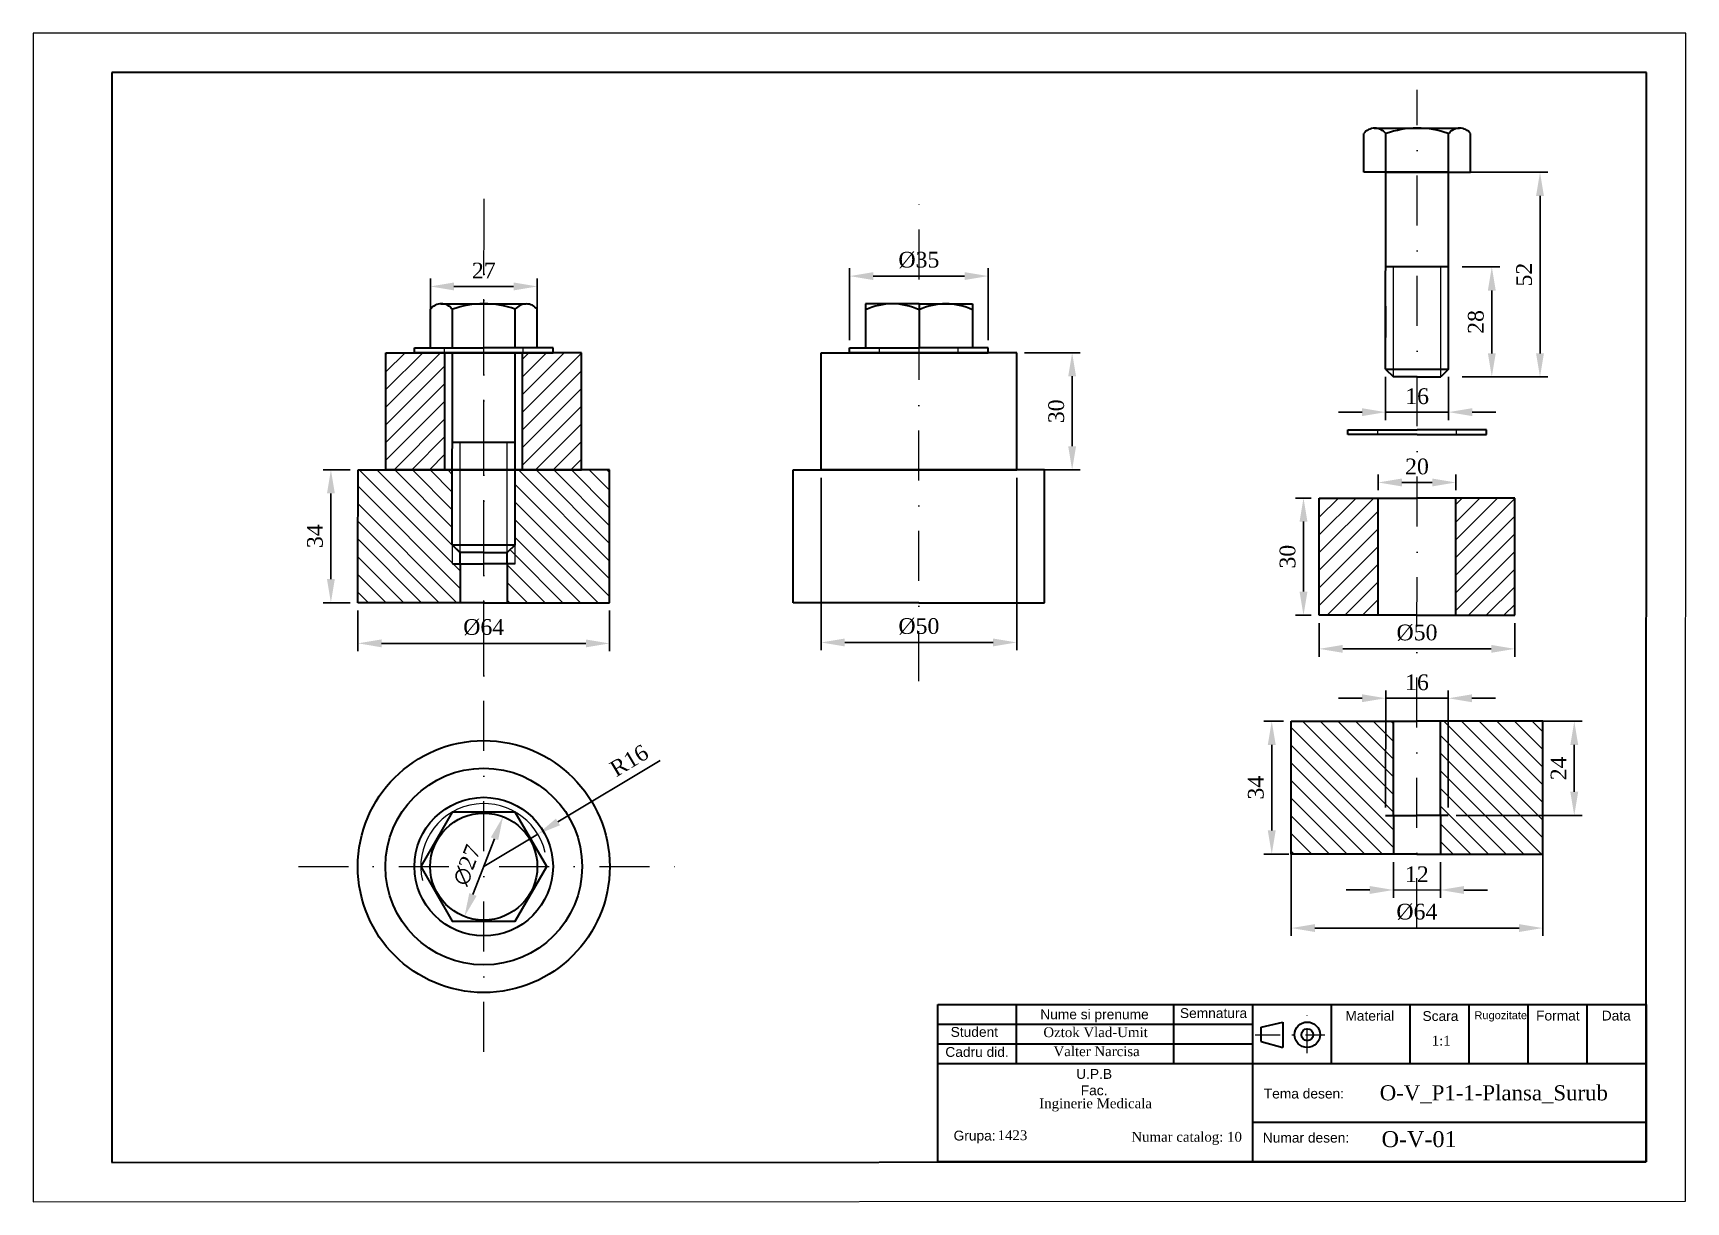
# Model space of a CAD drawing. Header units: millimetres. Extents: x 0 to 420, y 0 to 20454.
# Drawn here: x 0 to 420, y 0 to 297 of the extents above; entities outside this region: 1.
import ezdxf

# ---------------------------------------------------------------- set-up
doc = ezdxf.new("R2010")
doc.units = ezdxf.units.MM
doc.linetypes.add('DASHDOT', pattern=[25.4, 12.7, -6.35, 0, -6.35])
doc.linetypes.add('DASHDOT2', pattern=[12.7, 6.35, -3.175, 0, -3.175])
for name, color, linetype, lineweight in [('AXE', 1, 'DASHDOT', 15), ('Chenar', 250, 'Continuous', 30), ('Chenar-ext', 6, 'Continuous', 5), ('cote', 250, 'Continuous', 15), ('hasuri', 250, 'Continuous', 15), ('indicator', 250, 'Continuous', 30), ('Muchii Groase', 250, 'Continuous', 30), ('muchii subtiri', 250, 'Continuous', 15)]:
    doc.layers.add(name, color=color, linetype=linetype, lineweight=lineweight)
doc.styles.add('cotare', font='times.ttf')
doc.styles.get("Standard").update_dxf_attribs({"font": 'arial.ttf'})
doc.dimstyles.new('a3', dxfattribs={"dimscale": 2, "dimtxt": 2, "dimasz": 3, "dimexe": 1, "dimexo": 1, "dimgap": 1, "dimtad": 1, "dimdec": 0, "dimtxsty": 'cotare', "dimcen": -0.09, "dimadec": 0, "dimazin": 0, "dimtfac": 1, "dimtdec": 0, "dimtmove": 0, "dimatfit": 0, "dimfxl": 1, "dimarcsym": 0})

# ---------------------------------------------------------------- blocks, each defined once
blk = doc.blocks.new('*D1')
at = {"layer": 'cote', "color": 0, "linetype": 'Continuous', "lineweight": -2, "transparency": 16777216}
for p, q in [((319.7, 120.14), (319.7, 67.59)), ((383.6, 120.14), (383.6, 67.59)), ((325.7, 69.59), (377.6, 69.59))]:
    blk.add_line(p, q, dxfattribs=at)
at = {"layer": 'cote', "color": 0, "linetype": 'Continuous', "transparency": 16777216}
for points in [[(325.7, 70.59), (325.7, 68.59), (319.7, 69.59)], [(377.6, 70.59), (377.6, 68.59), (383.6, 69.59)]]:
    blk.add_solid(points, dxfattribs=at)
at = {"layer": 'Defpoints', "color": 0, "linetype": 'Continuous', "transparency": 16777216}
for p in [(319.7, 122.14), (383.6, 122.14), (383.6, 69.59)]:
    blk.add_point(p, dxfattribs=at)
at = {"layer": 'cote', "color": 0, "linetype": 'Continuous', "transparency": 16777216, "insert": (351.63, 73.68), "char_height": 4, "attachment_point": 5, "style": 'cotare'}
blk.add_mtext('%%C64', dxfattribs=at)
blk = doc.blocks.new('*D2')
at = {"layer": 'cote', "color": 0, "linetype": 'Continuous', "lineweight": -2, "transparency": 16777216}
for p, q in [((317.7, 122.14), (312.75, 122.14)), ((314.75, 116.14), (314.75, 94.38)), ((319.12, 88.38), (312.75, 88.38))]:
    blk.add_line(p, q, dxfattribs=at)
at = {"layer": 'cote', "color": 0, "linetype": 'Continuous', "transparency": 16777216}
for points in [[(313.75, 116.14), (315.75, 116.14), (314.75, 122.14)], [(313.75, 94.38), (315.75, 94.38), (314.75, 88.38)]]:
    blk.add_solid(points, dxfattribs=at)
at = {"layer": 'Defpoints', "color": 0, "linetype": 'Continuous', "transparency": 16777216}
for p in [(319.7, 122.14), (314.75, 88.38), (321.12, 88.38)]:
    blk.add_point(p, dxfattribs=at)
at = {"layer": 'cote', "color": 0, "linetype": 'Continuous', "transparency": 16777216, "insert": (310.72, 105.26), "char_height": 4, "attachment_point": 5, "rotation": 90, "style": 'cotare'}
blk.add_mtext('34', dxfattribs=at)
blk = doc.blocks.new('*D3')
at = {"layer": 'cote', "color": 0, "linetype": 'Continuous', "lineweight": -2, "transparency": 16777216}
for p, q in [((337.7, 127.99), (331.7, 128)), ((343.68, 100.22), (343.7, 129.99)), ((343.7, 127.99), (359.61, 127.98)), ((359.6, 100.22), (359.61, 129.98)), ((365.61, 127.98), (371.61, 127.98))]:
    blk.add_line(p, q, dxfattribs=at)
at = {"layer": 'cote', "color": 0, "linetype": 'Continuous', "transparency": 16777216}
for points in [[(337.7, 128.99), (337.7, 126.99), (343.7, 127.99)], [(365.61, 128.98), (365.61, 126.98), (359.61, 127.98)]]:
    blk.add_solid(points, dxfattribs=at)
at = {"layer": 'Defpoints', "color": 0, "linetype": 'Continuous', "transparency": 16777216}
for p in [(359.61, 127.98), (343.68, 98.22), (359.6, 98.22)]:
    blk.add_point(p, dxfattribs=at)
at = {"layer": 'cote', "color": 0, "linetype": 'Continuous', "transparency": 16777216, "insert": (351.65, 132.02), "char_height": 4, "attachment_point": 5, "rotation": 359.9758, "style": 'cotare'}
blk.add_mtext('16', dxfattribs=at)
blk = doc.blocks.new('*D4')
at = {"layer": 'cote', "color": 0, "linetype": 'Continuous', "lineweight": -2, "transparency": 16777216}
for p, q in [((345.67, 86.36), (345.67, 77.27)), ((357.6, 86.35), (357.59, 77.26)), ((339.67, 79.27), (333.67, 79.27)), ((345.67, 79.27), (357.59, 79.26)), ((363.59, 79.26), (369.59, 79.26))]:
    blk.add_line(p, q, dxfattribs=at)
at = {"layer": 'cote', "color": 0, "linetype": 'Continuous', "transparency": 16777216}
for points in [[(339.67, 80.27), (339.67, 78.27), (345.67, 79.27)], [(363.59, 80.26), (363.59, 78.26), (357.59, 79.26)]]:
    blk.add_solid(points, dxfattribs=at)
at = {"layer": 'Defpoints', "color": 0, "linetype": 'Continuous', "transparency": 16777216}
for p in [(345.68, 88.36), (357.6, 88.35), (357.59, 79.26)]:
    blk.add_point(p, dxfattribs=at)
at = {"layer": 'cote', "color": 0, "linetype": 'Continuous', "transparency": 16777216, "insert": (351.63, 83.27), "char_height": 4, "attachment_point": 5, "rotation": 359.9758, "style": 'cotare'}
blk.add_mtext('12', dxfattribs=at)
blk = doc.blocks.new('*D5')
at = {"layer": 'cote', "color": 0, "linetype": 'Continuous', "lineweight": -2, "transparency": 16777216}
for p, q in [((361.6, 122.12), (393.62, 122.12)), ((391.62, 104.22), (391.62, 116.12)), ((361.6, 98.22), (393.62, 98.22))]:
    blk.add_line(p, q, dxfattribs=at)
at = {"layer": 'cote', "color": 0, "linetype": 'Continuous', "transparency": 16777216}
for points in [[(390.62, 116.12), (392.62, 116.12), (391.62, 122.12)], [(390.62, 104.22), (392.62, 104.22), (391.62, 98.22)]]:
    blk.add_solid(points, dxfattribs=at)
at = {"layer": 'Defpoints', "color": 0, "linetype": 'Continuous', "transparency": 16777216}
for p in [(359.6, 122.12), (391.62, 122.12), (359.6, 98.22)]:
    blk.add_point(p, dxfattribs=at)
at = {"layer": 'cote', "color": 0, "linetype": 'Continuous', "transparency": 16777216, "insert": (387.62, 110.17), "char_height": 4, "attachment_point": 5, "rotation": 90, "style": 'cotare'}
blk.add_mtext('24', dxfattribs=at)
blk = doc.blocks.new('*D6')
at = {"layer": 'cote', "color": 0, "linetype": 'Continuous', "lineweight": -2, "transparency": 16777216}
for p, q in [((326.81, 147.07), (326.81, 138.53)), ((376.52, 147.07), (376.52, 138.53)), ((332.81, 140.53), (370.52, 140.53))]:
    blk.add_line(p, q, dxfattribs=at)
at = {"layer": 'cote', "color": 0, "linetype": 'Continuous', "transparency": 16777216}
for points in [[(332.81, 141.53), (332.81, 139.53), (326.81, 140.53)], [(370.52, 141.53), (370.52, 139.53), (376.52, 140.53)]]:
    blk.add_solid(points, dxfattribs=at)
at = {"layer": 'Defpoints', "color": 0, "linetype": 'Continuous', "transparency": 16777216}
for p in [(326.81, 149.07), (376.52, 149.07), (376.52, 140.53)]:
    blk.add_point(p, dxfattribs=at)
at = {"layer": 'cote', "color": 0, "linetype": 'Continuous', "transparency": 16777216, "insert": (351.66, 144.62), "char_height": 4, "attachment_point": 5, "style": 'cotare'}
blk.add_mtext('%%C50', dxfattribs=at)
blk = doc.blocks.new('*D7')
at = {"layer": 'cote', "color": 0, "linetype": 'Continuous', "lineweight": -2, "transparency": 16777216}
for p, q in [((324.81, 178.86), (320.82, 178.86)), ((322.82, 172.86), (322.82, 155.07)), ((324.81, 149.07), (320.82, 149.07))]:
    blk.add_line(p, q, dxfattribs=at)
at = {"layer": 'cote', "color": 0, "linetype": 'Continuous', "transparency": 16777216}
for points in [[(321.82, 172.86), (323.82, 172.86), (322.82, 178.86)], [(321.82, 155.07), (323.82, 155.07), (322.82, 149.07)]]:
    blk.add_solid(points, dxfattribs=at)
at = {"layer": 'Defpoints', "color": 0, "linetype": 'Continuous', "transparency": 16777216}
for p in [(326.81, 178.86), (322.82, 149.07), (326.81, 149.07)]:
    blk.add_point(p, dxfattribs=at)
at = {"layer": 'cote', "color": 0, "linetype": 'Continuous', "transparency": 16777216, "insert": (318.78, 163.96), "char_height": 4, "attachment_point": 5, "rotation": 90, "style": 'cotare'}
blk.add_mtext('30', dxfattribs=at)
blk = doc.blocks.new('*D8')
at = {"layer": 'cote', "color": 0, "linetype": 'Continuous', "lineweight": -2, "transparency": 16777216}
for p, q in [((341.81, 180.86), (341.81, 184.81)), ((361.52, 180.86), (361.52, 184.81)), ((347.81, 182.81), (355.52, 182.81))]:
    blk.add_line(p, q, dxfattribs=at)
at = {"layer": 'cote', "color": 0, "linetype": 'Continuous', "transparency": 16777216}
for points in [[(347.81, 183.81), (347.81, 181.81), (341.81, 182.81)], [(355.52, 183.81), (355.52, 181.81), (361.52, 182.81)]]:
    blk.add_solid(points, dxfattribs=at)
at = {"layer": 'Defpoints', "color": 0, "linetype": 'Continuous', "transparency": 16777216}
for p in [(361.52, 182.81), (341.81, 178.86), (361.52, 178.86)]:
    blk.add_point(p, dxfattribs=at)
at = {"layer": 'cote', "color": 0, "linetype": 'Continuous', "transparency": 16777216, "insert": (351.66, 186.85), "char_height": 4, "attachment_point": 5, "style": 'cotare'}
blk.add_mtext('20', dxfattribs=at)
blk = doc.blocks.new('*D9')
at = {"layer": 'cote', "color": 0, "linetype": 'Continuous', "lineweight": -2, "transparency": 16777216}
for p, q in [((343.69, 209.63), (343.69, 198.68)), ((359.69, 209.63), (359.69, 198.68)), ((337.69, 200.68), (331.69, 200.68)), ((343.69, 200.68), (359.69, 200.68)), ((365.69, 200.68), (371.69, 200.68))]:
    blk.add_line(p, q, dxfattribs=at)
at = {"layer": 'cote', "color": 0, "linetype": 'Continuous', "transparency": 16777216}
for points in [[(337.69, 201.68), (337.69, 199.68), (343.69, 200.68)], [(365.69, 201.68), (365.69, 199.68), (359.69, 200.68)]]:
    blk.add_solid(points, dxfattribs=at)
at = {"layer": 'Defpoints', "color": 0, "linetype": 'Continuous', "transparency": 16777216}
for p in [(343.69, 211.63), (359.69, 211.63), (359.69, 200.68)]:
    blk.add_point(p, dxfattribs=at)
at = {"layer": 'cote', "color": 0, "linetype": 'Continuous', "transparency": 16777216, "insert": (351.69, 204.71), "char_height": 4, "attachment_point": 5, "style": 'cotare'}
blk.add_mtext('16', dxfattribs=at)
blk = doc.blocks.new('*D12')
at = {"layer": 'cote', "color": 0, "linetype": 'Continuous', "lineweight": -2, "transparency": 16777216}
for p, q in [((363.1, 237.57), (372.67, 237.57)), ((370.67, 215.62), (370.67, 231.57)), ((363.1, 209.62), (372.67, 209.62))]:
    blk.add_line(p, q, dxfattribs=at)
at = {"layer": 'cote', "color": 0, "linetype": 'Continuous', "transparency": 16777216}
for points in [[(369.67, 231.57), (371.67, 231.57), (370.67, 237.57)], [(369.67, 215.62), (371.67, 215.62), (370.67, 209.62)]]:
    blk.add_solid(points, dxfattribs=at)
at = {"layer": 'Defpoints', "color": 0, "linetype": 'Continuous', "transparency": 16777216}
for p in [(361.1, 237.57), (370.67, 237.57), (361.1, 209.62)]:
    blk.add_point(p, dxfattribs=at)
at = {"layer": 'cote', "color": 0, "linetype": 'Continuous', "transparency": 16777216, "insert": (366.63, 223.6), "char_height": 4, "attachment_point": 5, "rotation": 90, "style": 'cotare'}
blk.add_mtext('28', dxfattribs=at)
blk = doc.blocks.new('*D13')
at = {"layer": 'cote', "color": 0, "linetype": 'Continuous', "lineweight": -2, "transparency": 16777216}
for p, q in [((361.69, 261.62), (384.92, 261.62)), ((382.92, 215.62), (382.92, 255.62)), ((363.1, 209.62), (384.92, 209.62))]:
    blk.add_line(p, q, dxfattribs=at)
at = {"layer": 'cote', "color": 0, "linetype": 'Continuous', "transparency": 16777216}
for points in [[(381.92, 255.62), (383.92, 255.62), (382.92, 261.62)], [(381.92, 215.62), (383.92, 215.62), (382.92, 209.62)]]:
    blk.add_solid(points, dxfattribs=at)
at = {"layer": 'Defpoints', "color": 0, "linetype": 'Continuous', "transparency": 16777216}
for p in [(359.69, 261.62), (382.92, 261.62), (361.1, 209.62)]:
    blk.add_point(p, dxfattribs=at)
at = {"layer": 'cote', "color": 0, "linetype": 'Continuous', "transparency": 16777216, "insert": (378.89, 235.62), "char_height": 4, "attachment_point": 5, "rotation": 90, "style": 'cotare'}
blk.add_mtext('52', dxfattribs=at)
blk = doc.blocks.new('*D15')
at = {"layer": 'cote', "color": 0, "lineweight": -2, "transparency": 16777216}
for p, q in [((82.55, 150.26), (82.55, 139.94)), ((146.47, 150.24), (146.47, 139.91)), ((88.55, 141.93), (140.47, 141.91))]:
    blk.add_line(p, q, dxfattribs=at)
at = {"layer": 'cote', "color": 0, "transparency": 16777216}
for points in [[(88.55, 142.93), (88.55, 140.93), (82.55, 141.94)], [(140.47, 142.91), (140.47, 140.91), (146.47, 141.91)]]:
    blk.add_solid(points, dxfattribs=at)
at = {"layer": 'Defpoints', "color": 0, "transparency": 16777216}
for p in [(82.55, 152.26), (146.47, 152.24), (146.47, 141.91)]:
    blk.add_point(p, dxfattribs=at)
at = {"layer": 'cote', "color": 0, "transparency": 16777216, "insert": (114.51, 146.01), "char_height": 4, "attachment_point": 5, "rotation": 359.9758, "style": 'cotare'}
blk.add_mtext('%%c64', dxfattribs=at)
blk = doc.blocks.new('*D16')
at = {"layer": 'cote', "color": 0, "lineweight": -2, "transparency": 16777216}
for p, q in [((200.24, 184), (200.24, 140.16)), ((249.95, 184), (249.95, 140.16)), ((206.24, 142.16), (243.95, 142.16))]:
    blk.add_line(p, q, dxfattribs=at)
at = {"layer": 'cote', "color": 0, "transparency": 16777216}
for points in [[(206.24, 143.16), (206.24, 141.16), (200.24, 142.16)], [(243.95, 143.16), (243.95, 141.16), (249.95, 142.16)]]:
    blk.add_solid(points, dxfattribs=at)
at = {"layer": 'Defpoints', "color": 0, "transparency": 16777216}
for p in [(200.24, 186), (249.95, 186), (249.95, 142.16)]:
    blk.add_point(p, dxfattribs=at)
at = {"layer": 'cote', "color": 0, "transparency": 16777216, "insert": (225.09, 146.25), "char_height": 4, "attachment_point": 5, "style": 'cotare'}
blk.add_mtext('%%c50', dxfattribs=at)
blk = doc.blocks.new('*D17')
at = {"layer": 'cote', "color": 0, "lineweight": -2, "transparency": 16777216}
for p, q in [((80.58, 186.03), (73.68, 186.03)), ((75.68, 180.03), (75.68, 158.26)), ((80.55, 152.26), (73.68, 152.26))]:
    blk.add_line(p, q, dxfattribs=at)
at = {"layer": 'cote', "color": 0, "transparency": 16777216}
for points in [[(74.68, 180.03), (76.68, 180.03), (75.68, 186.03)], [(74.68, 158.26), (76.68, 158.26), (75.68, 152.26)]]:
    blk.add_solid(points, dxfattribs=at)
at = {"layer": 'Defpoints', "color": 0, "transparency": 16777216}
for p in [(82.58, 186.03), (75.68, 152.26), (82.55, 152.26)]:
    blk.add_point(p, dxfattribs=at)
at = {"layer": 'cote', "color": 0, "transparency": 16777216, "insert": (71.64, 169.15), "char_height": 4, "attachment_point": 5, "rotation": 90, "style": 'cotare'}
blk.add_mtext('34', dxfattribs=at)
blk = doc.blocks.new('*D18')
at = {"layer": 'cote', "color": 0, "lineweight": -2, "transparency": 16777216}
for p, q in [((251.95, 215.79), (266.03, 215.79)), ((264.03, 209.79), (264.03, 192)), ((251.95, 186), (266.03, 186))]:
    blk.add_line(p, q, dxfattribs=at)
at = {"layer": 'cote', "color": 0, "transparency": 16777216}
for points in [[(263.03, 209.79), (265.03, 209.79), (264.03, 215.79)], [(263.03, 192), (265.03, 192), (264.03, 186)]]:
    blk.add_solid(points, dxfattribs=at)
at = {"layer": 'Defpoints', "color": 0, "transparency": 16777216}
for p in [(249.95, 215.79), (249.95, 186), (264.03, 186)]:
    blk.add_point(p, dxfattribs=at)
at = {"layer": 'cote', "color": 0, "transparency": 16777216, "insert": (260, 200.9), "char_height": 4, "attachment_point": 5, "rotation": 90, "style": 'cotare'}
blk.add_mtext('30', dxfattribs=at)
blk = doc.blocks.new('*D19')
at = {"layer": 'cote', "color": 0, "lineweight": -2, "transparency": 16777216}
for p, q in [((100.95, 224.57), (100.95, 234.62)), ((106.95, 232.62), (122.11, 232.62)), ((128.11, 224.57), (128.11, 234.62))]:
    blk.add_line(p, q, dxfattribs=at)
at = {"layer": 'cote', "color": 0, "transparency": 16777216}
for points in [[(106.95, 233.62), (106.95, 231.62), (100.95, 232.62)], [(122.11, 233.62), (122.11, 231.62), (128.11, 232.62)]]:
    blk.add_solid(points, dxfattribs=at)
at = {"layer": 'Defpoints', "color": 0, "transparency": 16777216}
for p in [(128.11, 232.62), (100.95, 222.57), (128.11, 222.57)]:
    blk.add_point(p, dxfattribs=at)
at = {"layer": 'cote', "color": 0, "transparency": 16777216, "insert": (114.53, 236.66), "char_height": 4, "attachment_point": 5, "style": 'cotare'}
blk.add_mtext('27', dxfattribs=at)
blk = doc.blocks.new('*D21')
at = {"layer": 'cote', "color": 0, "lineweight": -2, "transparency": 16777216}
for p, q in [((207.49, 219), (207.49, 237.25)), ((213.49, 235.25), (236.69, 235.25)), ((242.69, 219), (242.69, 237.25))]:
    blk.add_line(p, q, dxfattribs=at)
at = {"layer": 'cote', "color": 0, "transparency": 16777216}
for points in [[(213.49, 236.25), (213.49, 234.25), (207.49, 235.25)], [(236.69, 236.25), (236.69, 234.25), (242.69, 235.25)]]:
    blk.add_solid(points, dxfattribs=at)
at = {"layer": 'Defpoints', "color": 0, "transparency": 16777216}
for p in [(242.69, 235.25), (207.49, 217), (242.69, 217)]:
    blk.add_point(p, dxfattribs=at)
at = {"layer": 'cote', "color": 0, "transparency": 16777216, "insert": (225.09, 239.34), "char_height": 4, "attachment_point": 5, "style": 'cotare'}
blk.add_mtext('%%C35', dxfattribs=at)
blk = doc.blocks.new('*D22')
at = {"layer": 'cote', "color": 0, "lineweight": -2, "transparency": 16777216}
blk.add_line((117.26, 92.3), (111.78, 78.12), dxfattribs=at)
at = {"layer": 'cote', "color": 0, "transparency": 16777216}
for points in [[(116.33, 92.66), (118.19, 91.94), (119.42, 97.9)], [(110.85, 78.48), (112.71, 77.76), (109.62, 72.53)]]:
    blk.add_solid(points, dxfattribs=at)
at = {"layer": 'Defpoints', "color": 0, "transparency": 16777216}
for p in [(119.42, 97.9), (109.62, 72.53)]:
    blk.add_point(p, dxfattribs=at)
at = {"layer": 'cote', "color": 0, "transparency": 16777216, "insert": (110.28, 85.57), "char_height": 4, "attachment_point": 5, "rotation": 68.8673, "style": 'cotare'}
blk.add_mtext('∅27', dxfattribs=at)
blk = doc.blocks.new('*D23')
at = {"layer": 'cote', "color": 0, "lineweight": -2, "transparency": 16777216}
for p, q in [((133.37, 96.55), (159.34, 112.18)), ((114.52, 85.21), (128.23, 93.46))]:
    blk.add_line(p, q, dxfattribs=at)
at = {"layer": 'cote', "color": 0, "transparency": 16777216}
blk.add_solid([(132.86, 97.41), (133.89, 95.7), (128.23, 93.46)], dxfattribs=at)
at = {"layer": 'Defpoints', "color": 0, "transparency": 16777216}
for p in [(128.23, 93.46), (114.52, 85.21)]:
    blk.add_point(p, dxfattribs=at)
at = {"layer": 'cote', "color": 0, "transparency": 16777216, "insert": (151.47, 112.15), "char_height": 4, "attachment_point": 5, "rotation": 31.0327, "style": 'cotare'}
blk.add_mtext('R16', dxfattribs=at)

msp = doc.modelspace()

# ---------------------------------------------------------------- hatches: boundary and pattern name
at = {"layer": 'hasuri', "linetype": 'Continuous'}
h = msp.add_hatch(dxfattribs=at)
h.set_pattern_fill('ANSI31', color=256)
h.set_pattern_definition([(45, (-250.4185, 36.9332), (-2.245064, 2.245064), [])])
h.paths.add_polyline_path([(104.67, 215.79), (89.67, 215.79), (89.67, 186), (104.67, 186)])
h.paths.add_polyline_path([(139.38, 215.79), (124.38, 215.79), (124.38, 186), (139.38, 186)])
h = msp.add_hatch(dxfattribs=at)
h.set_pattern_fill('ANSI31', color=256, angle=90)
h.set_pattern_definition([(135, (12.022, 14.4192), (-2.245064, -2.245064), [])])
h.paths.add_polyline_path([(106.56, 166.95), (106.51, 167), (106.52, 167), (106.53, 182.99), (106.53, 186), (89.67, 186), (82.58, 186.03), (82.56, 162.13), (82.55, 152.26), (108.55, 152.24), (108.56, 162.11), (106.56, 162.11)])
h.paths.add_polyline_path([(146.47, 162.1), (146.47, 186), (122.51, 186), (122.51, 166.99), (122.47, 162.1), (120.47, 162.1), (120.47, 152.24), (146.47, 152.24)])
h.paths.add_polyline_path([(122.47, 166.95), (120.47, 164.95), (120.47, 162.1), (122.47, 162.1)])
h.paths.add_polyline_path([(108.56, 164.99), (108.51, 164.99), (106.56, 166.95), (106.56, 162.11), (108.56, 162.11)])
h = msp.add_hatch(dxfattribs=at)
h.set_pattern_fill('ANSI31', color=256)
h.set_pattern_definition([(45, (-13.284, 0), (-2.245064, 2.245064), [])])
h.paths.add_polyline_path([(341.81, 178.86), (326.81, 178.86), (326.81, 149.07), (341.81, 149.07)])
h.paths.add_polyline_path([(376.52, 178.86), (361.52, 178.86), (361.52, 149.07), (376.52, 149.07)])
h = msp.add_hatch(dxfattribs=at)
h.set_pattern_fill('ANSI31', color=256, angle=90)
h.set_pattern_definition([(135, (-13.284, 0), (-2.245064, -2.245064), [])])
h.paths.add_polyline_path([(319.68, 98.24), (319.68, 88.38), (345.68, 88.36), (345.68, 98.22), (345.7, 122.12), (319.7, 122.14)])
h.paths.add_polyline_path([(383.6, 122.12), (357.6, 122.12), (357.6, 98.22), (357.6, 88.35), (383.6, 88.35), (383.6, 98.22)])

# ---------------------------------------------------------------- linework, layer by layer
at = {"layer": 'AXE'}
for p, q in [((351.63, 69.59), (351.71, 282.59)), ((114.51, 133.48), (114.59, 256.42)), ((114.51, 38.15), (114.59, 256.42)), ((225.07, 132.35), (225.15, 253.94))]:
    msp.add_line(p, q, dxfattribs=at)
at = {"layer": 'AXE', "color": 1}
msp.add_line((67.41, 85.21), (164.95, 85.21), dxfattribs=at)
at = {"layer": 'Chenar', "linetype": 'Continuous'}
for p, q in [((410, 297), (410, 297)), ((20, 287), (20, 10.01)), ((410, 287), (20, 287)), ((409.91, 10.18), (410, 287)), ((420, 287), (420, 287)), ((229.91, 10.18), (229.91, 50.18)), ((229.91, 50.18), (409.91, 50.18)), ((249.91, 35.18), (249.91, 50.18)), ((289.91, 35.18), (289.91, 50.18)), ((309.91, 10.18), (309.91, 50.18)), ((329.91, 35.18), (329.91, 50.18)), ((349.91, 35.18), (349.91, 50.18)), ((364.91, 35.18), (364.91, 50.18)), ((379.91, 35.18), (379.91, 50.18)), ((394.91, 35.18), (394.91, 50.18)), ((409.91, 50.18), (409.91, 10.18)), ((229.91, 45.18), (309.91, 45.18)), ((229.91, 40.18), (309.91, 40.18)), ((229.91, 35.18), (409.91, 35.18)), ((409.91, 20.18), (309.91, 20.18)), ((0, 10), (0, 10)), ((20, 10.01), (409.91, 10.18)), ((409.91, 10.18), (229.91, 10.18)), ((20, 0.01), (20, 0))]:
    msp.add_line(p, q, dxfattribs=at)
at = {"layer": 'Chenar-ext', "linetype": 'Continuous'}
for p, q in [((420, 297), (0, 297)), ((0, 297), (0, 0)), ((419.91, 0.18), (420, 297)), ((0, 0), (419.91, 0.18))]:
    msp.add_line(p, q, dxfattribs=at)
at = {"layer": 'indicator', "linetype": 'Continuous'}
for p, q in [((229.91, 10.18), (229.91, 50.18)), ((229.91, 50.18), (409.91, 50.18)), ((309.91, 10.18), (309.91, 50.18)), ((409.91, 50.18), (409.91, 10.18)), ((312.08, 44.42), (317.56, 45.72)), ((312.08, 40.73), (312.08, 44.42)), ((317.56, 45.72), (317.56, 39.24)), ((312.08, 40.73), (317.56, 39.24)), ((229.91, 35.18), (409.91, 35.18)), ((409.91, 20.18), (309.91, 20.18)), ((409.91, 10.18), (229.91, 10.18))]:
    msp.add_line(p, q, dxfattribs=at)
at = {"layer": 'indicator', "linetype": 'Continuous', "lineweight": 20}
for p, q in [((249.91, 35.18), (249.91, 50.18)), ((289.91, 35.18), (289.91, 50.18)), ((329.91, 35.18), (329.91, 50.18)), ((349.91, 35.18), (349.91, 50.18)), ((364.91, 35.18), (364.91, 50.18)), ((379.91, 35.18), (379.91, 50.18)), ((394.91, 35.18), (394.91, 50.18)), ((229.91, 45.18), (309.91, 45.18)), ((229.91, 40.18), (309.91, 40.18))]:
    msp.add_line(p, q, dxfattribs=at)
at = {"layer": 'indicator', "color": 1, "linetype": 'DASHDOT2', "lineweight": 5}
for p, q in [((323.78, 37.84), (323.78, 48.45)), ((310.54, 42.48), (328.27, 42.48))]:
    msp.add_line(p, q, dxfattribs=at)
at = {"layer": 'indicator', "linetype": 'Continuous'}
for radius in [3.24, 1.51]:
    msp.add_circle((323.78, 42.48), radius, dxfattribs=at)
at = {"layer": 'Muchii Groase', "linetype": 'Continuous'}
for p, q in [((338.12, 261.63), (338.13, 271.45)), ((340.93, 272.83), (343.72, 272.83)), ((343.72, 261.63), (343.72, 271.45)), ((359.69, 272.82), (362.49, 272.82)), ((359.69, 261.62), (359.69, 271.46)), ((365.29, 261.62), (365.29, 271.46)), ((351.72, 261.62), (338.12, 261.63)), ((343.69, 211.63), (343.72, 261.63)), ((343.72, 261.63), (351.72, 261.62)), ((359.69, 261.62), (351.69, 261.62)), ((351.69, 261.62), (365.29, 261.62)), ((359.69, 211.62), (359.69, 261.62)), ((359.69, 237.62), (343.71, 237.63)), ((343.69, 211.63), (343.7, 227.63)), ((359.69, 211.62), (359.69, 227.62)), ((89.67, 186), (89.67, 215.79)), ((89.67, 215.79), (114.53, 215.79)), ((96.93, 215.8), (96.93, 217)), ((96.93, 217), (114.53, 216.99)), ((114.53, 215.79), (96.93, 215.8)), ((104.67, 186), (104.67, 215.79)), ((132.13, 216.99), (114.53, 216.99)), ((139.38, 215.79), (114.53, 215.79)), ((114.53, 215.79), (132.13, 215.79)), ((124.38, 186), (124.38, 215.79)), ((132.13, 215.79), (132.13, 216.99)), ((139.38, 186), (139.38, 215.79)), ((200.24, 186), (200.24, 215.79)), ((200.24, 215.79), (225.09, 215.79)), ((207.49, 215.8), (207.49, 217)), ((207.49, 217), (225.09, 216.99)), ((225.09, 215.79), (207.49, 215.8)), ((242.69, 216.99), (225.09, 216.99)), ((249.95, 215.79), (225.09, 215.79)), ((225.09, 215.79), (242.69, 215.79)), ((242.69, 215.79), (242.69, 216.99)), ((249.95, 186), (249.95, 215.79)), ((343.69, 211.63), (359.69, 211.62)), ((343.69, 211.63), (345.69, 209.63)), ((359.69, 211.62), (357.69, 209.62)), ((351.69, 209.62), (345.69, 209.63)), ((351.69, 209.62), (357.69, 209.62)), ((334.08, 195), (334.08, 196.2)), ((334.08, 196.2), (351.68, 196.18)), ((351.68, 194.98), (334.08, 195)), ((369.28, 196.18), (351.68, 196.18)), ((351.68, 194.98), (369.28, 194.98)), ((369.28, 194.98), (369.28, 196.18)), ((82.56, 162.13), (82.58, 186.03)), ((82.58, 186.03), (114.53, 186)), ((114.53, 186), (89.67, 186)), ((108.58, 186), (108.58, 186.01)), ((146.47, 186), (114.53, 186)), ((114.53, 186), (139.38, 186)), ((146.47, 162.1), (146.47, 186)), ((193.13, 162.13), (193.15, 186.03)), ((193.15, 186.03), (225.09, 186)), ((225.09, 186), (200.24, 186)), ((219.15, 186), (219.15, 186.01)), ((257.04, 186), (225.09, 186)), ((225.09, 186), (249.95, 186)), ((257.04, 162.1), (257.04, 186)), ((326.81, 149.07), (326.81, 178.86)), ((326.81, 178.86), (351.66, 178.86)), ((341.81, 149.07), (341.81, 178.86)), ((376.52, 178.86), (351.66, 178.86)), ((361.52, 149.07), (361.52, 178.86)), ((376.52, 149.07), (376.52, 178.86)), ((108.56, 162.11), (108.56, 164.99)), ((120.47, 162.1), (120.47, 164.99)), ((82.55, 152.26), (82.56, 162.13)), ((106.56, 162.11), (114.52, 162.1)), ((108.56, 162.11), (108.55, 152.24)), ((122.47, 162.1), (114.52, 162.1)), ((120.47, 162.1), (120.47, 152.24)), ((146.47, 152.24), (146.47, 162.1)), ((193.12, 152.26), (193.13, 162.13)), ((257.04, 152.24), (257.04, 162.1)), ((114.51, 152.24), (82.55, 152.26)), ((114.51, 152.24), (146.47, 152.24)), ((225.08, 152.24), (193.12, 152.26)), ((225.08, 152.24), (257.04, 152.24)), ((351.66, 149.07), (326.81, 149.07)), ((351.66, 149.07), (376.52, 149.07)), ((319.68, 98.24), (319.7, 122.14)), ((319.7, 122.14), (351.65, 122.12)), ((345.68, 98.22), (345.7, 122.12)), ((383.6, 122.12), (351.65, 122.12)), ((357.6, 98.22), (357.6, 122.12)), ((383.6, 98.22), (383.6, 122.12)), ((319.68, 88.38), (319.68, 98.24)), ((343.68, 98.22), (351.64, 98.22)), ((345.68, 98.22), (345.68, 88.36)), ((359.6, 98.22), (351.64, 98.22)), ((357.6, 98.22), (357.6, 88.35)), ((383.6, 88.35), (383.6, 98.22)), ((351.64, 88.35), (319.68, 88.38)), ((351.64, 88.35), (383.6, 88.35))]:
    msp.add_line(p, q, dxfattribs=at)
at = {"layer": 'Muchii Groase', "color": 1, "linetype": 'Continuous'}
for p, q in [((100.95, 217), (100.96, 226.82)), ((103.75, 228.2), (106.55, 228.2)), ((106.55, 216.99), (106.55, 226.82)), ((122.51, 228.19), (125.31, 228.19)), ((122.51, 216.99), (122.51, 226.82)), ((128.11, 216.99), (128.11, 226.82)), ((211.54, 228.19), (211.51, 217)), ((225.14, 228.19), (211.54, 228.19)), ((225.14, 228.19), (238.74, 228.19)), ((225.14, 228.19), (225.14, 216.99)), ((233.08, 228.19), (235.88, 228.19)), ((238.74, 228.19), (238.74, 216.99)), ((106.52, 166.99), (106.55, 215.8)), ((122.51, 166.99), (122.51, 215.79)), ((122.51, 192.99), (106.53, 193)), ((106.52, 166.99), (106.53, 182.99)), ((122.51, 166.99), (122.51, 182.99)), ((106.52, 167), (122.51, 166.99)), ((106.52, 166.99), (108.51, 164.99)), ((114.51, 164.99), (108.51, 164.99)), ((114.51, 164.99), (120.51, 164.99)), ((122.51, 166.99), (120.51, 164.99))]:
    msp.add_line(p, q, dxfattribs=at)
at = {"layer": 'Muchii Groase', "linetype": 'Continuous'}
msp.add_lwpolyline([(340.81, 272.83), (351.71, 272.82), (362.49, 272.82)], dxfattribs=at)
at = {"layer": 'Muchii Groase', "color": 1, "linetype": 'Continuous'}
msp.add_lwpolyline([(103.64, 228.2), (114.54, 228.19), (125.31, 228.19)], dxfattribs=at)
at = {"layer": 'Muchii Groase'}
msp.add_lwpolyline([(106.52, 99.07), (98.52, 85.21), (106.52, 71.36), (122.52, 71.36), (130.52, 85.21), (122.52, 99.07)], close=True, dxfattribs=at)
for radius in [32, 25, 17.6, 13.6]:
    msp.add_circle((114.52, 85.21), radius, dxfattribs=at)
at = {"layer": 'Muchii Groase', "linetype": 'Continuous'}
for centre, radius, start, end in [((340.93, 269.3), 3.53, 37.5697, 142.4303), ((351.71, 248.82), 24, 70.5844, 109.4353), ((362.49, 269.27), 3.55, 38.0271, 141.9729)]:
    msp.add_arc(centre, radius, start, end, dxfattribs=at)
at = {"layer": 'Muchii Groase', "color": 1, "linetype": 'Continuous'}
for centre, radius, start, end in [((103.75, 224.67), 3.53, 37.5697, 142.4303), ((114.54, 204.19), 24, 70.5844, 109.4353), ((125.31, 224.63), 3.55, 38.0271, 141.9729), ((218.31, 212.1), 16.09, 64.9059, 114.9225), ((231.91, 212.3), 15.89, 64.5777, 115.2508)]:
    msp.add_arc(centre, radius, start, end, dxfattribs=at)
at = {"layer": 'muchii subtiri', "linetype": 'Continuous'}
for p, q in [((345.69, 209.63), (345.69, 237.62)), ((357.69, 209.62), (357.69, 237.62)), ((104.53, 215.79), (104.53, 216.99)), ((124.53, 215.79), (124.53, 216.99)), ((215.09, 215.79), (215.09, 216.99)), ((235.09, 215.79), (235.09, 216.99)), ((341.68, 194.98), (341.68, 196.18)), ((361.68, 194.98), (361.68, 196.18)), ((106.56, 162.11), (106.56, 167)), ((122.47, 162.1), (122.47, 166.99))]:
    msp.add_line(p, q, dxfattribs=at)
at = {"layer": 'muchii subtiri', "color": 1, "linetype": 'Continuous'}
for p, q in [((108.51, 164.99), (108.51, 192.99)), ((120.51, 164.99), (120.51, 192.99))]:
    msp.add_line(p, q, dxfattribs=at)
at = {"layer": 'muchii subtiri', "linetype": 'Continuous'}
msp.add_circle((364.99, 20446.46), 7.98, dxfattribs=at)
at = {"layer": 'muchii subtiri'}
msp.add_arc((114.52, 85.21), 16, 12.8973, 192.8973, dxfattribs=at)

# ---------------------------------------------------------------- texts
at = {"layer": 'indicator', "linetype": 'Continuous'}
for s, width, insert, char_height, attachment_point in [('Nume si prenume', 34.4883, (255.93, 48.92), 2.5, 1), ('Semnatura', 18.4711, (291.42, 49.23), 2.5, 1), ('Material', 17.5018, (333.46, 48.55), 2.5, 1), ('Scara', 20, (353.06, 48.49), 2.5, 1), ('Rugozitate', 12.5661, (366.27, 48.44), 2, 1), ('Format', 12.8186, (381.92, 48.6), 2.5, 1), ('Data', 11.1262, (398.6, 48.6), 2.5, 1), ('Cadru did.', 17.5446, (231.81, 39.36), 2.5, 1), ('\\pxqc;U.P.B\\PFac.', 23.2509, (257.99, 27.07), 2.5, 7), ('Tema desen:', 29.544, (312.73, 28.79), 2.5, 1), ('Grupa:', 15.0818, (233.91, 18.11), 2.5, 1), ('Numar desen:', 33.3018, (312.49, 17.58), 2.5, 1)]:
    msp.add_mtext_dynamic_manual_height_columns(s, width=width, gutter_width=12.5, heights=[0], dxfattribs=dict(at, insert=insert, char_height=char_height, attachment_point=attachment_point))
at = {"layer": 'indicator', "linetype": 'Continuous', "insert": (239.18, 44.45), "char_height": 2.5, "attachment_point": 2}
msp.add_mtext('Student', dxfattribs=at)
at = {"layer": 'Muchii Groase', "attachment_point": 1, "style": 'cotare'}
for s, width, gutter_width, insert, char_height in [('\\pxqc;Oztok Vlad-Umit', 37.8165, 12.5, (251.08, 44.38), 2.5), ('\\pxqc;1:1', 12.0287, 12.5, (351.8, 42.24), 2.5), ('\\pxqc;Valter Narcisa', 36.5645, 12.5, (251.97, 39.54), 2.5), ('O-V_P1-1-Plansa_Surub', 103.7693, 19.19, (342.2, 29.65), 3.8381), ('\\pxqc;Inginerie Medicala', 35.2892, 12.5, (252.35, 26.3), 2.5), ('1423', 13.2919, 12.5, (245.08, 18.2), 2.5), ('Numar catalog: 10', 27.4194, 12.5, (279.08, 17.8), 2.5), ('O-V-01', 92.4935, 20.3, (342.65, 17.99), 4.06)]:
    msp.add_mtext_dynamic_manual_height_columns(s, width=width, gutter_width=gutter_width, heights=[0], dxfattribs=dict(at, insert=insert, char_height=char_height))

# ---------------------------------------------------------------- dimensions: what is measured, and where the dimension line sits
at = {"layer": 'cote', "linetype": 'Continuous'}
for base, p1, p2, angle, picture, middle, dimtype in [((382.92, 261.62), (361.1, 209.62), (359.69, 261.62), 90, '*D13', (382.92, 235.62), 160), ((370.67, 237.57), (361.1, 209.62), (361.1, 237.57), 90, '*D12', (370.67, 223.6), 160), ((359.61, 127.98), (343.68, 98.22), (359.6, 98.22), 359.9758, '*D3', (351.65, 127.99), 161), ((357.59, 79.26), (345.68, 88.36), (357.6, 88.35), 359.9758, '*D4', (351.63, 79.27), 161)]:
    dim = msp.add_linear_dim(base=base, p1=p1, p2=p2, angle=angle, dimstyle='a3', dxfattribs=at)
    dim.commit()
    dim.dimension.update_dxf_attribs({"geometry": picture, "text_midpoint": middle, "dimtype": dimtype})
at = {"layer": 'cote'}
for base, p1, p2, text, picture, middle in [((242.69, 235.25), (207.49, 217), (242.69, 217), '%%C<>', '*D21', (225.09, 239.34)), ((249.95, 142.16), (200.24, 186), (249.95, 186), '%%c<>', '*D16', (225.09, 146.25))]:
    dim = msp.add_linear_dim(base=base, p1=p1, p2=p2, text=text, dimstyle='a3', dxfattribs=at)
    dim.commit()
    dim.dimension.update_dxf_attribs({"geometry": picture, "text_midpoint": middle})
dim = msp.add_linear_dim(base=(128.11, 232.62), p1=(100.95, 222.57), p2=(128.11, 222.57), dimstyle='a3', dxfattribs=at)
dim.commit()
dim.dimension.update_dxf_attribs({"geometry": '*D19', "text_midpoint": (114.53, 236.66)})
for base, p1, p2, picture, middle in [((264.03, 186), (249.95, 215.79), (249.95, 186), '*D18', (260, 200.9)), ((75.68, 152.26), (82.58, 186.03), (82.55, 152.26), '*D17', (71.64, 169.15))]:
    dim = msp.add_linear_dim(base=base, p1=p1, p2=p2, angle=90, dimstyle='a3', dxfattribs=at)
    dim.commit()
    dim.dimension.update_dxf_attribs({"geometry": picture, "text_midpoint": middle})
at = {"layer": 'cote', "linetype": 'Continuous'}
dim = msp.add_linear_dim(base=(359.69, 200.68), p1=(343.69, 211.63), p2=(359.69, 211.63), dimstyle='a3', dxfattribs=at)
dim.commit()
dim.dimension.update_dxf_attribs({"geometry": '*D9', "text_midpoint": (351.69, 200.68), "dimtype": 160})
dim = msp.add_linear_dim(base=(361.52, 182.81), p1=(341.81, 178.86), p2=(361.52, 178.86), dimstyle='a3', dxfattribs=at)
dim.commit()
dim.dimension.update_dxf_attribs({"geometry": '*D8', "text_midpoint": (351.66, 186.85)})
for base, p1, p2, picture, middle in [((322.82, 149.07), (326.81, 178.86), (326.81, 149.07), '*D7', (318.78, 163.96)), ((314.75, 88.38), (319.7, 122.14), (321.12, 88.38), '*D2', (310.72, 105.26)), ((391.62, 122.12), (359.6, 98.22), (359.6, 122.12), '*D5', (387.62, 110.17))]:
    dim = msp.add_linear_dim(base=base, p1=p1, p2=p2, angle=90, dimstyle='a3', dxfattribs=at)
    dim.commit()
    dim.dimension.update_dxf_attribs({"geometry": picture, "text_midpoint": middle})
at = {"layer": 'cote'}
dim = msp.add_aligned_dim(p1=(82.55, 152.26), p2=(146.47, 152.24), distance=-10.32, text='%%c<>', dimstyle='a3', dxfattribs=at)
dim.commit()
dim.dimension.update_dxf_attribs({"geometry": '*D15', "text_midpoint": (114.51, 146.01)})
at = {"layer": 'cote', "linetype": 'Continuous'}
dim = msp.add_linear_dim(base=(376.52, 140.53), p1=(326.81, 149.07), p2=(376.52, 149.07), text='%%C50', dimstyle='a3', dxfattribs=at)
dim.commit()
dim.dimension.update_dxf_attribs({"geometry": '*D6', "text_midpoint": (351.66, 144.62)})
dim = msp.add_linear_dim(base=(383.6, 69.59), p1=(319.7, 122.14), p2=(383.6, 122.14), text='%%C<>', dimstyle='a3', dxfattribs=at)
dim.commit()
dim.dimension.update_dxf_attribs({"geometry": '*D1', "text_midpoint": (351.63, 69.59), "dimtype": 160})
at = {"layer": 'cote'}
dim = msp.add_radius_dim(center=(114.52, 85.21), mpoint=(128.23, 93.46), dimstyle='a3', dxfattribs=at)
dim.commit()
dim.dimension.update_dxf_attribs({"geometry": '*D23', "text_midpoint": (153.55, 108.69), "dimtype": 164})
dim = msp.add_diameter_dim_2p(p1=(119.42, 97.9), p2=(109.62, 72.53), dimstyle='a3', dxfattribs=at)
dim.commit()
dim.dimension.update_dxf_attribs({"geometry": '*D22', "text_midpoint": (114.09, 84.1), "dimtype": 163})

doc.saveas('drawing.dxf')
